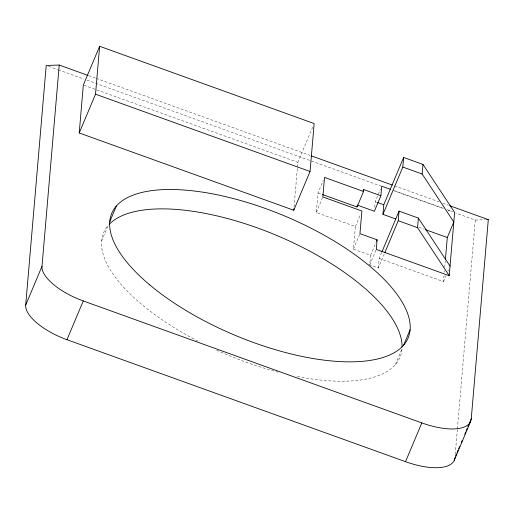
<?xml version="1.0" encoding="UTF-8"?>
<svg xmlns="http://www.w3.org/2000/svg" width="514" height="514" viewBox="0 0 514 514"><rect width="100%" height="100%" fill="white"/><g stroke="black" fill="none" stroke-linecap="round" stroke-linejoin="round"><path stroke-width="0.39" stroke-dasharray="2.57 1.93" d="M294.04 207.058L297.388 167.924M297.458 167.127L297.869 162.334L312.936 126.489M384.254 253.98L378.355 268.012L369.778 264.922L370.594 255.336L353.433 249.155L355.373 226.52L316.328 212.455L317.999 192.936L323.274 180.382M374.712 207.258L375.194 201.668L380.469 189.113M378.355 268.012L379.178 258.426L381.664 252.515M379.178 258.426L443.518 281.608L444.057 275.311M444.327 272.163L444.462 270.582M444.732 267.434L445.272 261.138M455.224 454.357L457.351 429.569M457.415 428.772L475.283 220.056L455.648 212.976M101.605 240.95L108.544 224.438M316.328 212.455L322.535 197.684M355.373 226.52L360.34 214.704M353.433 249.155L359.639 234.384M370.594 255.336L375.875 242.781M369.778 264.922L375.985 250.151M395.35 364.67L402.289 348.158M443.518 281.608L446.004 275.697M447.867 271.27L448.484 269.792M475.283 220.056L485.235 219.722M88.691 75.661L95.488 78.109M96.24 78.385L310.026 155.401M394.63 185.875L439.2 201.931M442.978 203.293L448.266 205.202M394.784 190.867L443.409 208.388M447.154 209.731L452.391 211.62M48.477 66.293L57.542 69.563M58.3 69.833L83.981 79.085M87.007 80.178L380.861 186.036M392.947 190.392L443.556 208.626M448.092 210.258L452.622 211.89M84.084 85.318L297.869 162.334M375.194 201.668L376.621 202.182M418.865 227.278L424.101 229.167M317.999 192.936L321.751 194.286M401.954 349.154A160.747 64.61 22.8 0 1 295.576 376.164M278.337 372.175A160.747 64.61 22.8 0 1 216.625 350.195M197.929 341.116A160.747 64.61 22.8 0 1 108.203 225.428"/><path stroke-width="0.77" d="M454.954 457.556A50.957 20.483 22.8 0 1 405.52 461.675L66.968 339.709A45.926 18.459 22.8 0 1 25.7 305.085L46.215 65.477L59.226 65.047L87.933 75.391M25.7 305.085L41.994 266.316L59.226 65.047M79.227 132.965L83.332 85.048L99.626 46.279L314.163 123.566L310.058 171.483L293.764 210.252L79.227 132.965L95.527 94.197L99.626 46.279M293.764 210.252L293.899 208.658M322.503 194.555L357.044 207.001L357.153 205.709M357.044 207.001L363.559 191.491L363.726 189.557L380.893 195.744L374.372 211.248L357.211 205.067M363.559 191.491L324.514 177.426L322.843 196.946L361.888 211.01L359.954 233.645L377.115 239.832L376.293 249.412L449.217 275.684L454.633 212.43L422.964 164.416L403.657 157.457L383.772 204.758L382.956 214.344L395.671 218.925M380.893 195.744L381.709 186.158L390.293 189.248M384.877 252.509L398.241 220.718L399.063 211.132L418.37 218.09L450.039 266.098M382.956 214.344L402.835 167.044L403.657 157.457M449.217 275.684L417.548 227.67L418.37 218.09M445.407 259.564L447.296 237.519L453.811 222.016L422.142 174.002L422.964 164.416M469.404 423.176L471.248 418.788L488.3 219.626L449.776 205.741M109.713 221.842L116.357 206.043M66.968 339.709L83.262 300.941A45.926 18.459 22.8 0 1 41.994 266.316M363.109 191.035L363.726 189.557M376.492 241.304L377.115 239.832M381.973 251.776L399.063 211.132M403.464 345.562L410.101 329.77M405.52 461.675L421.821 422.906A50.957 20.483 22.8 0 0 471.248 418.788M455.565 456.098L456.49 453.901M457.107 452.436L458.025 450.245M458.642 448.78L459.567 446.589M461.411 442.194L462.022 440.736M464.791 434.15L465.716 431.959M466.326 430.494L467.252 428.297M467.868 426.838L468.787 424.641M454.305 460.191L470.606 421.422M486.771 219.671L488.3 219.626M402.835 167.044L422.142 174.002M311.535 155.941L392.362 185.059M95.527 94.197L310.058 171.483M377.34 202.439L383.772 204.758M425.598 229.707L447.296 237.519M398.241 220.718L417.548 227.67M83.262 300.941L421.821 422.906M109.161 224.393A160.747 64.61 22.8 0 1 276.301 235.271A160.747 64.61 22.8 0 1 402.057 347.034M149.677 284.852A160.747 64.61 22.8 0 0 403.496 345.286A160.747 64.61 22.8 0 0 226.603 196.862A160.747 64.61 22.8 0 0 149.677 284.852"/></g></svg>
